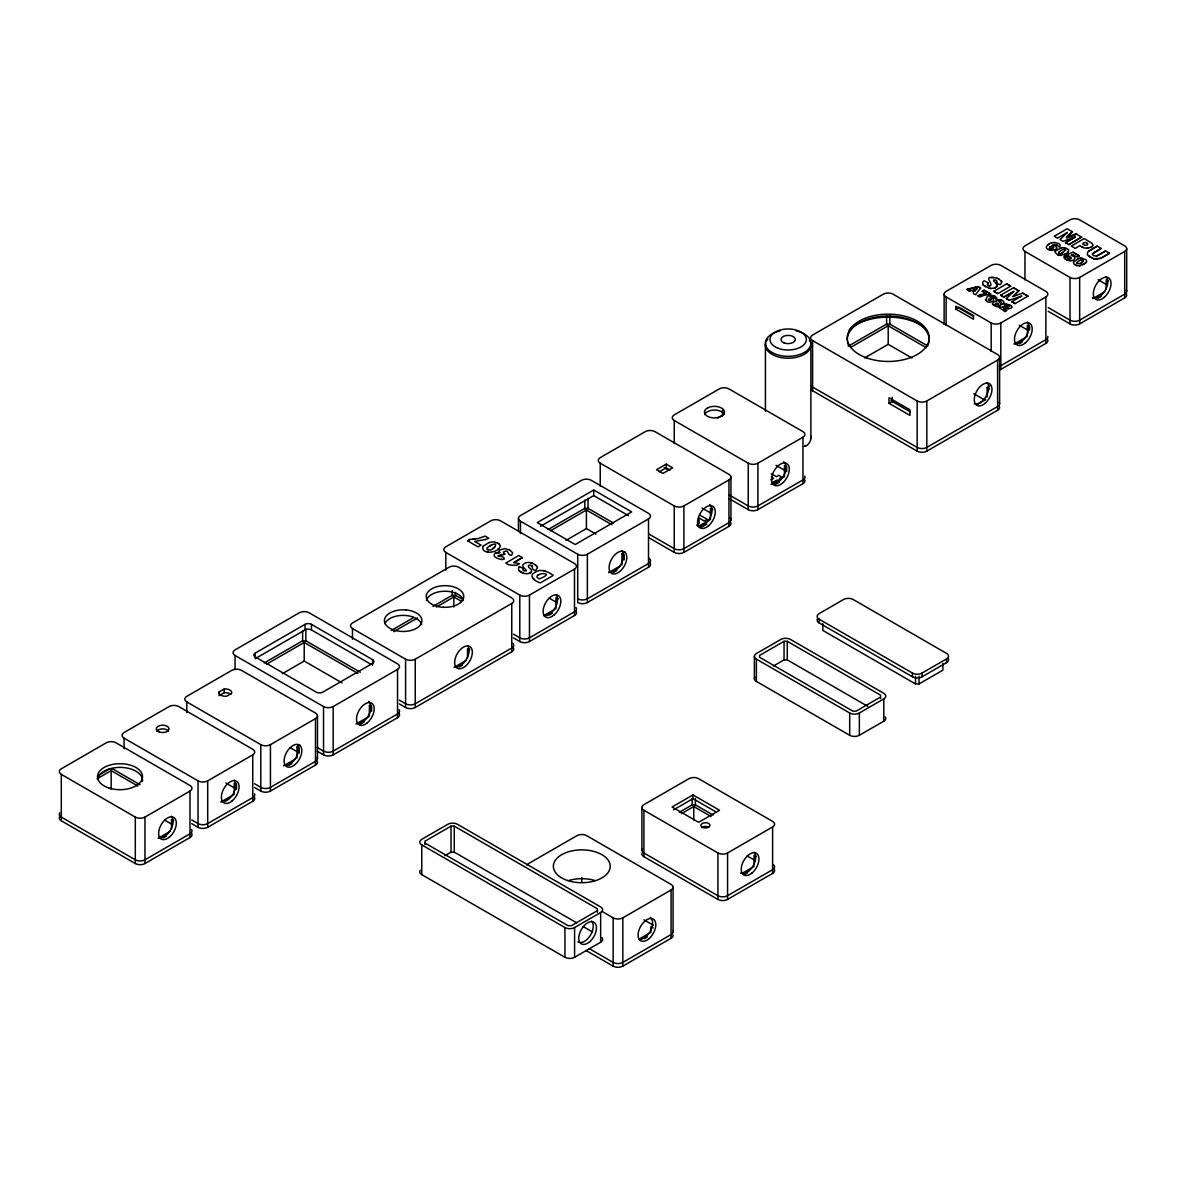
<?xml version="1.0" encoding="UTF-8"?>
<svg xmlns="http://www.w3.org/2000/svg" width="1186" height="1186" viewBox="0 0 1186 1186"><rect width="100%" height="100%" fill="white"/><g stroke="black" fill="none" stroke-linecap="round" stroke-linejoin="round"><path stroke-width="1.5" d="M994.891 301.689C994.209 301.704 1003.223 297.345 1004.112 302.771C1002.081 303.927 996.952 308.004 995.617 306.21M535.701 565.114L537.554 567.605L535.761 570.273C529.92 570.614 534.708 563.661 528.571 565.411C527.192 567.679 532.203 568.687 531.55 571.43C529.371 576.648 514.457 572.023 519.512 566.611L523.486 568.702L522.848 569.799L523.767 570.792L526.391 570.792M997.263 286.286L994.505 288.272L997.263 286.286L996.121 283.217M992.326 303.69L994.105 301.763M993.631 280.281L993.631 280.37M1092.869 245.532C1092.128 247.918 1083.5 249.949 1080.046 245.532L1075.272 248.393L1071.269 246.08L1084.137 238.564L1091.698 243.086L1092.958 244.924M989.213 285.796L988.353 285.411L990.073 286.034C994.372 283.869 980.57 274.366 997.13 278.265M499.143 550.66L499.098 551.89C502.004 553.313 492.961 552.987 496.178 552.898M999.531 307.367L1008.871 306.403M1056.83 245.191L1059.483 246.999C1063.412 241.707 1048.394 242.626 1051.567 242.937M1000.643 302.652L998.938 301.659L1001.488 302.03M503.368 553.18L503.946 553.654L503.442 552.053C509.372 548.243 506.63 555.582 511.64 555.359L512.589 552.735L509.817 550.067M1068.63 251.506C1065.947 255.939 1069.876 248.289 1068.423 249.638M1065.606 250.231L1062.078 252.914L1063.249 252.188M1076.562 262.788C1082.892 267.25 1087.206 253.745 1076.443 262.966M995.128 304.12C1006.395 302.371 987.449 307.307 997.93 303.231M1052.545 246.228L1049.654 246.999C1048.261 249.772 1055.347 248.363 1053.168 246.377L1053.168 246.377M987.656 283.424C988.857 282.09 986.085 285.189 988.353 285.515M991.14 299.85C988.991 302.563 986.233 296.96 991.348 299.569M1052.783 248.171L1053.657 247.237M1055.659 251.121C1052.19 250.78 1060.314 256.813 1058.09 254.931M980.6 288.168L977.901 286.701L966.827 289.503L977.901 286.597L980.6 288.168L975.589 294.647C970.652 293.535 976.3 291.519 971.082 290.422L969.362 291.059L971.082 290.422M483.251 545.99C479.604 554.781 499.098 553.729 500.284 545.901L499.247 544.122M1085.991 262.684L1085.101 263.44L1086.761 261.409L1085.887 259.512L1079.853 257.985L1073.33 262.047L1073.997 264.093L1077.155 265.679L1076.087 265.323M1068.897 256.295L1066.94 254.679L1068.897 256.295C1076.162 259.26 1064.539 259.171 1064.628 255.613C1062.508 256.458 1065.651 259.719 1064.568 258.548M486.942 547.843C490.767 556.338 504.094 536.561 487.565 547.383M975.129 290.852L973.365 289.74L975.129 290.852L977.131 288.672M994.001 297.849L996.21 299.361C998.686 298.057 993.142 295.255 995.158 296.5M1050.322 243.323C1035.927 251.462 1065.769 252.158 1054.176 245.398M1066.57 237.452C1095.063 225.607 1051.508 247.637 1072.381 231.759L1067.148 228.75L1054.28 236.266L1057.527 238.149L1067.356 232.486M1066.57 237.541L1072.381 231.863M1015.112 303.616L1011.851 301.644L1015.112 303.616L1027.98 296.1L1022.762 293.075L1012.918 296.544L1018.744 290.763L1013.511 287.738L1000.643 295.27L1003.89 297.152L1013.704 291.474L1003.89 297.049L1000.643 295.166M1012.918 296.544L1018.744 290.763M1067.356 232.382L1060.032 239.602L1062.982 241.292L1075.317 236.992L1065.502 242.745L1075.317 236.992M1021.68 296.07L1009.345 300.295L1006.395 298.59L1013.704 291.385M1101.824 257.718L1109.488 253.285L1105.515 250.898C1102.372 252.618 1095.152 259.2 1092.217 254.175L1101.127 248.452L1097.154 246.065L1087.681 252.055L1087.295 254.827L1093.759 258.83L1092.173 258.177M518.771 567.308L519.512 566.671M483.251 546.049L489.225 542.476M1065.591 249.979C1063.798 247.385 1054.858 253.997 1060.462 253.507M1059.291 251.699L1058.594 253.137M988.279 282.95L984.261 280.8C981.371 281.097 983.728 286.478 982.69 284.329M537.673 577.849L539.333 578.916C557.39 571.756 534.278 572.453 537.199 577.463M497.809 549.237L498.921 548.436M1056.252 250.513L1061.855 247.592L1060.699 248.007M1049.654 247.088L1051.819 246.169M499.573 550.141L504.702 548.54L509.817 550.126M495.274 553.239C488.958 558.502 510.929 562.342 502.315 556.56C489.24 555.849 509.847 554.603 503.946 553.595M529.104 573.401L530.868 572.467M1054.369 250.053L1056.014 249.179M1049.032 244.079L1047.549 244.998M1091.12 247.237L1091.935 246.688M534.945 572.319C527.429 575.877 535.761 581.822 540.386 582.889L553.269 575.403C548.095 571.563 540.935 568.198 534.945 572.364M1066.021 253.76L1064.746 254.427L1067.103 252.959M1080.372 265.664L1079.275 265.842L1085.101 263.336M492.916 548.11L494.873 546.85M1081.232 262.566L1082.759 261.691M538.118 575.195L539.007 574.632M255.153 657.326L255.153 653.145L305.024 624.355A4.551 2.624 0 0 1 311.458 624.355L372.597 659.653L372.597 665.227M255.153 658.719L305.024 629.929A4.551 2.624 0 0 1 311.458 629.929L371.025 664.323M469.997 539.467L467.58 540.86L469.997 539.408L477.75 538.696L485.148 536.087L488.721 538.207L485.282 539.556M264.226 662.959L302.489 640.87L305.973 640.87L360.307 672.24M266.583 664.204L304.224 642.471L357.935 673.47M219.128 691.942L224.213 689.007A6.375 3.677 0 0 1 231.655 693.306L226.585 696.241A6.375 3.677 0 0 1 219.128 691.942L219.128 695.663L224.213 692.728A6.375 3.677 0 0 1 230.796 694.388M98.319 775.466L109.423 769.047L112.907 769.047L140.052 784.717M717.604 417.917L722.378 415.174M593.726 490.011L537.258 522.611L575.225 544.522L631.693 511.922L593.726 490.011L593.726 495.585L540.386 526.362M97.208 778.713L111.173 770.648L137.932 786.096M848.183 346.253L886.476 324.149L889.96 324.149L926.74 345.393M282.268 673.722L304.224 661.047L342.131 682.928M850.481 347.528L888.21 325.75L926.222 347.691M548.021 529.579L584.668 508.423L588.152 508.423L613.34 522.967M550.378 530.824L586.403 510.024L611.857 524.716M666.206 464.141L656.54 469.715L662.989 473.422L672.64 467.847L666.206 464.141L666.206 467.847L659.297 471.835M391.336 630.448L413.721 617.521M432.905 606.446L452.103 595.357L455.587 595.357L463.533 599.953M864.624 357.935L888.21 344.325L911.975 358.039M982.201 291.267L984.098 290.185L990.621 293.95L984.098 290.274L982.201 291.371L986.174 293.654L977.412 295.699L979.636 296.989L984.261 295.27M393.722 631.664L417.457 617.965M436.433 607.01L453.838 596.958L461.636 601.465M513.864 562.564L522.433 557.613L513.864 562.624L519.483 563.706L516.562 565.411L508.69 564.847L505.725 563.083L518.816 555.522L522.433 557.672M955.783 309.027L973.469 319.242L973.469 316.454L955.783 306.24L955.783 309.027L959 307.174M1068.749 244.627L1081.617 237.096L1068.749 244.627L1065.502 242.656M993.838 291.341L1006.706 283.825L1010.694 286.123L997.826 293.639L993.838 291.341L997.826 293.639M990.621 293.95L984.261 295.358M566.033 540.356L586.403 528.6L595.95 534.1M1067.341 260.223C1064.302 259.23 1073.582 262.254 1074.546 258.904C1076.992 256.354 1068.512 255.464 1072.885 254.605L1077.199 257.184L1079.334 255.85L1072.974 252.173L1066.94 254.782M1097.154 246.169L1088.555 251.136M1093.27 252.9L1101.127 248.452M1011.851 301.748L1021.68 295.981M1105.515 250.987L1096.576 255.983M998.908 307.456L1005.046 311.651L1006.855 310.51C996.462 306.789 1015.409 310.376 1011.495 306.151M520.446 521.173L577.715 554.233A6.819 3.943 0 0 0 587.366 554.233L648.505 518.934A6.819 3.943 0 0 0 648.505 513.36L591.236 480.3A6.819 3.943 0 0 0 581.585 480.3L520.446 515.599A6.819 3.943 0 0 0 520.446 521.173L520.446 533.656M235.05 655.473L323.526 706.559A6.819 3.943 0 0 0 333.177 706.559L397.532 669.408A6.819 3.943 0 0 0 397.532 663.834L309.057 612.747A6.819 3.943 0 0 0 299.391 612.747L235.05 649.898A6.819 3.943 0 0 0 235.05 655.473L235.05 669.734M352.494 628.536L405.582 659.194A6.819 3.943 0 0 0 415.233 659.194L511.759 603.466A6.819 3.943 0 0 0 511.759 597.892L458.671 567.234A6.819 3.943 0 0 0 449.02 567.234L352.494 622.961A6.819 3.943 0 0 0 352.494 628.536L352.494 639.239M61.301 774.369L135.308 817.095A6.819 3.943 0 0 0 144.959 817.095L189.997 791.077A6.819 3.943 0 0 0 189.997 785.503L115.991 742.777A6.819 3.943 0 0 0 106.34 742.777L61.301 768.795A6.819 3.943 0 0 0 61.301 774.369L61.301 820.801L135.308 863.527A6.819 3.943 0 0 0 144.959 863.527L189.997 837.524A6.819 3.943 0 0 0 191.48 833.224M124.041 738.137L198.047 780.862A6.819 3.943 0 0 0 207.698 780.862L252.737 754.859A6.819 3.943 0 0 0 252.737 749.285L178.745 706.559A6.819 3.943 0 0 0 169.094 706.559L124.041 732.563A6.819 3.943 0 0 0 124.041 738.137L124.041 748.826M186.78 701.919L260.787 744.645A6.819 3.943 0 0 0 270.438 744.645L315.491 718.627A6.819 3.943 0 0 0 315.491 713.068L241.484 670.342A6.819 3.943 0 0 0 231.833 670.342L186.78 696.345A6.819 3.943 0 0 0 186.78 701.919L186.78 712.593M445.803 552.38L519.794 595.105A6.819 3.943 0 0 0 529.46 595.105L574.498 569.087A6.819 3.943 0 0 0 574.498 563.528L500.492 520.802A6.819 3.943 0 0 0 490.841 520.802L445.803 546.805A6.819 3.943 0 0 0 445.803 552.38L445.803 570.184M600.235 463.207L674.241 505.933A6.819 3.943 0 0 0 683.892 505.933L728.945 479.93A6.819 3.943 0 0 0 728.945 474.356L654.939 431.63A6.819 3.943 0 0 0 645.288 431.63L600.235 457.633A6.819 3.943 0 0 0 600.235 463.207L600.235 486.349M674.241 420.481L748.247 463.207A6.819 3.943 0 0 0 757.898 463.207L802.952 437.204A6.819 3.943 0 0 0 802.952 431.63L728.945 388.904A6.819 3.943 0 0 0 719.294 388.904L674.241 414.907A6.819 3.943 0 0 0 674.241 420.481L674.241 443.623M946.132 296.945L991.17 322.963A6.819 3.943 0 0 0 1000.821 322.963L1045.874 296.945A6.819 3.943 0 0 0 1045.874 291.371L1000.821 265.368A6.819 3.943 0 0 0 991.17 265.368L946.132 291.371A6.819 3.943 0 0 0 946.132 296.945L946.132 325.438M1024.956 251.432L1070.009 277.45A6.819 3.943 0 0 0 1079.66 277.45L1124.699 251.432A6.819 3.943 0 0 0 1124.699 245.858L1079.66 219.855A6.819 3.943 0 0 0 1070.009 219.855L1024.956 245.858A6.819 3.943 0 0 0 1024.956 251.432L1024.956 279.926M621.953 564.921L621.953 553.773L625.052 551.979M889.011 403.299L909.929 415.367L909.929 409.793L889.011 397.725L889.011 403.299L892.228 401.446L910.151 411.794M296.989 758.106L296.989 746.958L299.999 745.223M608.596 572.63L620.471 565.766M770.93 479.9L773.628 478.329L771.345 477.009M613.814 572.215L616.779 570.496M771.997 482.88L776.756 480.137L778.372 481.071M158.138 838.28L170.013 831.416M220.878 802.047L234.25 794.338M283.617 765.83L295.507 758.966M356.008 724.023L369.38 716.314L369.38 705.166L371.633 706.471L371.633 711.244M454.149 667.377L466.024 660.513M544.122 615.43L555.997 608.566L555.997 597.418L558.25 598.722M698.554 526.258L710.444 519.409L710.444 508.26L712.697 509.55M771.078 484.392L784.45 476.683L784.45 465.535L786.703 466.824L786.703 471.613M1014 344.148L1025.89 337.284M1092.84 298.635L1104.715 291.771M163.357 837.865L166.322 836.145M288.835 765.415L291.815 763.695M359.758 724.468L364.206 721.903M459.367 666.962L462.347 665.242M549.34 615.015L552.305 613.295M700.807 527.562L706.752 524.138M774.814 484.837L779.276 482.257M1019.234 343.732L1022.199 342.013M1098.058 298.22L1101.023 296.5M812.603 340.604L917.163 400.972A6.819 3.943 0 0 0 926.815 400.972L997.604 360.114A6.819 3.943 0 0 0 997.604 354.54L893.043 294.158A6.819 3.943 0 0 0 883.377 294.158L812.603 335.03A6.819 3.943 0 0 0 812.603 340.604L812.603 390.757L917.163 451.14A6.819 3.943 0 0 0 926.815 451.14L997.604 410.267A6.819 3.943 0 0 0 999.086 405.968M577.715 554.233L577.715 602.532A6.819 3.943 0 0 0 587.366 602.532L648.505 567.234A6.819 3.943 0 0 0 649.098 562.045M191.747 823.677L198.047 827.309A6.819 3.943 0 0 0 207.698 827.309L252.737 801.306A6.819 3.943 0 0 0 254.516 797.496M254.486 787.445L260.787 791.077A6.819 3.943 0 0 0 270.438 791.077L315.491 765.074A6.819 3.943 0 0 0 317.255 761.264M317.211 751.212L323.526 754.859A6.819 3.943 0 0 0 333.177 754.859L397.532 717.708A6.819 3.943 0 0 0 399.015 713.409M399.326 703.876L405.582 707.493A6.819 3.943 0 0 0 415.233 707.493L511.759 651.766A6.819 3.943 0 0 0 512.841 647.007M513.508 637.905L519.794 641.537A6.819 3.943 0 0 0 529.46 641.537L574.498 615.534A6.819 3.943 0 0 0 575.981 611.235M649.053 537.836L674.241 552.38A6.819 3.943 0 0 0 683.892 552.38L728.945 526.362A6.819 3.943 0 0 0 730.027 521.618M729.346 498.743L748.247 509.654A6.819 3.943 0 0 0 757.898 509.654L802.952 483.636A6.819 3.943 0 0 0 804.716 479.841M999.413 370.017A6.819 3.943 0 0 0 1000.821 369.395L1045.874 343.391A6.819 3.943 0 0 0 1047.638 339.581M1048.261 311.325L1070.009 323.882A6.819 3.943 0 0 0 1079.66 323.882L1124.699 297.879A6.819 3.943 0 0 0 1126.181 293.579M987.152 397.058L987.152 387.511L989.836 385.969M976.76 404.663L985.67 399.519M597.433 912.271L597.433 908.802L454.253 826.138L451.036 826.138L424.973 841.185L424.973 844.654M880.575 698.554L880.575 695.174L787.267 641.3L784.05 641.3L759.603 655.413L759.603 657.281L852.912 711.155L856.129 711.155L880.575 697.027M444.898 855.684L451.036 852.141L454.253 852.141L576.752 922.871M773.361 666.058L784.05 659.876L787.267 659.876L867.93 706.441M692.98 794.931L672.062 806.999L698.613 822.328L719.517 810.246L692.98 794.931L692.98 798.638L716.403 812.158M673.559 809.86L692.98 798.638M679.341 812.277L692.046 804.938L695.53 804.938L713.082 815.078M819.126 619.196L912.434 673.07A6.819 3.943 0 0 0 922.085 673.07L946.532 658.942A6.819 3.943 0 0 0 946.532 653.382L853.223 599.508A6.819 3.943 0 0 0 843.572 599.508L819.126 613.622A6.819 3.943 0 0 0 819.126 619.196L819.126 622.917L912.434 676.776A6.819 3.943 0 0 0 922.085 676.776L946.532 662.663A6.819 3.943 0 0 0 948.311 658.853M681.372 813.7L693.78 806.539L711.096 816.531M756.386 659.134L849.695 713.008A6.819 3.943 0 0 0 859.346 713.008L883.792 698.895A6.819 3.943 0 0 0 883.792 693.321L790.484 639.447A6.819 3.943 0 0 0 780.833 639.447L756.386 653.56A6.819 3.943 0 0 0 756.386 659.134L756.386 681.431L849.695 735.29A6.819 3.943 0 0 0 859.346 735.29L883.792 721.177A6.819 3.943 0 0 0 885.275 716.893M822.802 623.762L822.802 630.418L915.518 683.951L919.002 683.951L942.87 670.164L942.87 663.523M597.433 910.655L571.37 925.703L568.153 925.703L424.973 843.038M421.756 844.892L564.936 927.556A6.819 3.943 0 0 0 574.587 927.556L600.65 912.523A6.819 3.943 0 0 0 600.65 906.949L457.47 824.285A6.819 3.943 0 0 0 447.819 824.285L421.756 839.332A6.819 3.943 0 0 0 421.756 844.892L421.756 874.616L564.936 957.28A6.819 3.943 0 0 0 574.587 957.28L600.65 942.233A6.819 3.943 0 0 0 601.732 937.489M643.909 810.246L717.915 852.971A6.819 3.943 0 0 0 727.567 852.971L772.605 826.968A6.819 3.943 0 0 0 772.605 821.394L698.613 778.668A6.819 3.943 0 0 0 688.947 778.668L643.909 804.671A6.819 3.943 0 0 0 643.909 810.246L643.909 856.692L717.915 899.418A6.819 3.943 0 0 0 727.567 899.418L772.605 873.415A6.819 3.943 0 0 0 773.702 868.656M601.999 911.397L613.162 917.845A6.819 3.943 0 0 0 622.813 917.845L671.083 889.974A6.819 3.943 0 0 0 671.083 884.4L586.61 835.641A6.819 3.943 0 0 0 576.959 835.641L528.704 863.512A6.819 3.943 0 0 0 526.94 865.276M742.228 873.311L754.103 866.447M744.482 874.601L747.447 872.896M639.091 939.104L650.966 932.24L650.966 926.666L653.219 927.971M644.309 938.689L647.274 936.97M586.062 950.505L613.162 966.145A6.819 3.943 0 0 0 622.813 966.145L671.083 938.274A6.819 3.943 0 0 0 673.011 934.983M489.596 546.079L491.152 545.234M1082.729 264.819L1084.019 264.137M1093.759 258.726L1100.623 258.296L1109.488 253.285M997.041 306.551L999.931 305.988M1070.617 258.4L1068.971 258.919M993.764 297.286C985.788 298.946 993.438 295.21 993.69 300.799C983.624 306.818 983.668 291.949 994.328 296.1M1061.173 253.315L1062.078 252.826M696.612 525.25L699.369 523.041L698.747 517.852L704.336 521.069L707.241 519.394L699.577 514.961M1064.746 254.338L1059.172 255.198M1071.21 255.405L1072.885 254.694M1077.437 258.904L1078.682 258.4M1004.112 304.55C1006.395 303.586 1002.037 305.276 1006.173 306.032L1008.871 306.492M993.853 280.163L994.921 279.866C998.953 280.548 994.713 284.418 1000.51 284.507L1001.888 281.838L999.042 279.14M1099.318 258.756L1100.623 258.296M979.562 294.854L981.534 294.276M485.282 539.511L474.682 541.468L481.042 545.086L478.017 546.879L467.58 540.801M973.365 289.829L977.131 288.569M489.225 542.536L493.613 541.78L497.912 543.247M989.613 295.981L992.549 295.655M999.131 299.673L997.826 299.88M1005.135 304.268L1010.902 305.677M994.505 288.168L989.406 288.406L983.298 285.055M1082.433 259.704L1080.357 260.208M1061.855 247.696L1065.028 247.711L1067.889 249.223M986.174 293.654L983.654 293.802M1068.66 260.594L1071.284 260.594M472.517 539.393L474.919 539.185M1002.007 304.135L1000.599 304.016M1008.99 308.82L1007.685 308.864M537.347 566.834C534.189 562.698 526.258 560.415 522.774 564.892L522.982 566.671L526.436 570.525M497.245 552.676L498.446 552.646M993.764 277.465L990.918 277.687M1006.603 307.278L1007.522 307.263M1077.155 265.575L1079.275 265.753M1003.371 308.493L1004.394 308.612M993.142 297.078L991.555 297.271M1053.376 245.28L1052.456 245.146L1056.83 244.731M502.019 559.451L500.996 559.407M1081.973 257.999L1080.935 257.851M1005.165 307.189L1002.704 306.952M1049.936 248.378L1051.226 248.66M1048.335 249.386L1051.967 250.439M500.536 554.855L501.396 554.915M989.406 288.317L991.17 288.658M995.751 301.585L996.67 301.837M1063.99 247.607L1065.028 247.815M487.224 552.039L488.602 552.305M487.001 549.578L487.995 549.889M543.321 570.57L544.626 570.837M1001.117 300.088L999.887 299.806M530.631 562.772L532.425 563.335M1067.637 257.11L1064.628 255.613M997.13 278.176L999.042 279.229M1008.841 304.491L1009.923 305.024M520.98 571.948L522.907 572.912M1082.225 246.881L1083.411 247.4M992.549 304.165L994.891 305.914M1076.399 234.087L1081.617 237.2M1086.658 243.115L1085.516 242.374C1077.926 243.842 1088.644 247.34 1087.488 243.634L1086.658 243.026L1087.488 243.723M1072.974 252.277L1079.334 255.954M1108.45 281.067L1106.197 279.763L1106.197 289.325M1098.103 279.733L1107.413 285.114M1048.261 307.619L1070.009 320.176A6.819 3.943 0 0 0 1079.66 320.176L1124.699 294.158A6.819 3.943 0 0 0 1126.181 289.873M1006.706 283.914L1010.694 286.211M1013.511 287.827L1018.744 290.852M1022.762 293.179L1027.98 296.189M1006.395 298.501L1009.345 300.295M966.827 289.503L969.362 291.059M1019.263 325.246L1027.032 329.723M960.467 308.019L973.75 315.684M987.152 387.511L989.406 388.815M973.75 393.708L984.84 400.112M776.044 465.327L783.916 469.878M771.197 473.718L776.415 476.728L778.817 475.349L781.93 477.143L779.528 478.536L781.144 479.47M729.346 495.022L748.247 505.933A6.819 3.943 0 0 0 757.898 505.933L802.952 479.93A6.819 3.943 0 0 0 804.716 476.12M666.206 467.847L670.06 470.086M664.279 467.669L668.993 470.397M702.053 508.053L711.496 513.508M593.726 495.585L628.521 515.673M649.053 534.115L674.241 548.658A6.819 3.943 0 0 0 683.892 548.658L728.945 522.655A6.819 3.943 0 0 0 730.027 517.897M621.953 553.773L624.207 555.063L624.207 559.851M549.177 598.129L557.049 602.666M513.508 634.184L519.794 637.831A6.819 3.943 0 0 0 529.46 637.831L574.498 611.813A6.819 3.943 0 0 0 575.981 607.529M469.775 649.809L467.521 648.505L467.521 658.067M756.357 856.603L754.103 855.299L754.103 864.846M747.284 856.01L755.156 860.547M399.326 700.17L405.582 703.772A6.819 3.943 0 0 0 415.233 703.772L511.759 648.045A6.819 3.943 0 0 0 512.841 643.286M643.924 919.817L653.486 925.332M317.211 747.491L323.526 751.138A6.819 3.943 0 0 0 333.177 751.138L397.532 713.987A6.819 3.943 0 0 0 399.015 709.702M296.989 746.958L299.243 748.262L299.243 753.036M290.17 747.669L296.456 751.301M583.112 926.548L592.659 932.048M589.249 948.622L613.162 962.424A6.819 3.943 0 0 0 622.813 962.424L671.083 934.568A6.819 3.943 0 0 0 673.011 931.262M254.486 783.724L260.787 787.371A6.819 3.943 0 0 0 270.438 787.371L315.491 761.353A6.819 3.943 0 0 0 317.255 757.558M225.844 782.982L235.288 788.438M191.747 819.956L198.047 823.588A6.819 3.943 0 0 0 207.698 823.588L252.737 797.585A6.819 3.943 0 0 0 254.516 793.775M173.749 820.712L171.496 819.407L171.496 828.97M164.676 820.119L172.548 824.655M1065.176 258.963L1066.021 259.601M984.336 285.915L985.774 286.834M1088.629 256.117L1090.557 257.377M993.142 304.861L994.194 305.469M533.018 578.442L534.486 579.435M497.912 543.203L499.247 544.181M986.915 301.348L985.403 299.999M1083.174 260.031L1083.5 260.979M519.038 570.555L519.883 571.178M996.121 283.321L993.824 280.978M532.484 566.359L531.669 565.663M1000.999 280.622L1001.577 281.201M499.098 551.89L499.81 552.735M1126.7 248.645L1126.7 291.371M1124.699 251.432L1124.699 297.879M1097.91 259.037L1095.004 259.052M1088.007 248.274L1086.895 248.319M1079.66 277.45L1079.66 323.882M1070.009 277.45L1070.009 323.882M1061.292 255.464L1060.24 255.464M1055.095 242.463L1053.969 242.418M1045.874 296.945L1045.874 343.391M1029.626 329.767L1029.626 326.58L1027.372 325.275L1027.372 336.424M1006.958 303.942L1006.069 303.972M1000.821 322.963L1000.821 369.395M999.605 357.327L999.605 403.759M997.604 360.114L997.604 410.267M991.17 322.963L991.17 351.441M946.532 658.942L946.532 662.663M944.13 294.158L944.13 324.43M926.815 400.972L926.815 451.14M922.085 673.07L922.085 676.776M919.002 676.213L919.002 683.951M917.163 400.972L917.163 451.14M915.518 676.213L915.518 683.951M912.434 673.07L912.434 676.776M892.228 397.266L892.228 401.446M889.826 315.802L889.826 324.697M888.21 325.75L888.21 344.325M886.609 315.802L886.609 324.697M883.792 698.895L883.792 721.177M859.346 713.008L859.346 735.29M849.695 713.008L849.695 735.29M810.868 344.385L810.868 438.642M802.952 437.204L802.952 483.636M787.267 641.3L787.267 659.876M784.05 641.3L784.05 659.876M772.605 826.968L772.605 873.415M765.43 344.385L765.43 411.32M757.898 463.207L757.898 509.654M754.385 656.347L754.385 678.644M748.247 463.207L748.247 509.654M730.947 477.143L730.947 519.868M728.945 479.93L728.945 526.362M727.567 852.971L727.567 899.418M722.511 410.43L722.511 415.752M717.915 852.971L717.915 899.418M695.396 798.43L695.396 805.516M693.78 806.539L693.78 820.045M692.179 798.43L692.179 805.516M683.892 505.933L683.892 552.38M674.241 505.933L674.241 552.38M673.07 887.187L673.07 931.781M671.083 889.974L671.083 938.274M648.505 518.934L648.505 567.234M641.908 807.458L641.908 850.184M622.813 917.845L622.813 966.145M613.162 917.845L613.162 966.145M600.65 912.523L600.65 942.233M588.019 498.372L588.019 509.002M587.366 554.233L587.366 602.532M586.403 510.024L586.403 528.6M584.802 500.136L584.802 509.002M581.792 877.447L581.792 882.31M574.498 569.087L574.498 615.534M574.587 927.556L574.587 957.28M564.936 927.556L564.936 957.28M529.46 595.105L529.46 641.537M519.794 595.105L519.794 641.537M518.445 518.386L518.445 530.868M511.759 603.466L511.759 651.766M455.454 592.392L455.454 595.95M454.253 826.138L454.253 852.141M453.838 596.958L453.838 607.099M452.237 590.628L452.237 595.95M451.036 826.138L451.036 852.141M415.233 659.194L415.233 707.493M405.582 659.194L405.582 707.493M397.532 669.408L397.532 717.708M333.177 706.559L333.177 754.859M323.526 706.559L323.526 754.859M317.492 715.84L317.492 758.58M315.491 718.627L315.491 765.074M311.458 624.355L311.458 629.929M305.84 629.04L305.84 641.463M305.024 624.355L305.024 629.929M304.224 642.471L304.224 661.047M302.623 630.819L302.623 641.463M270.438 744.645L270.438 791.077M260.787 744.645L260.787 791.077M252.737 754.859L252.737 801.306M236.488 789.268L236.488 784.48L234.25 783.19L234.25 792.737M224.213 689.007L224.213 692.728M207.698 780.862L207.698 827.309M198.047 780.862L198.047 827.309M189.997 791.077L189.997 837.524M144.959 817.095L144.959 863.527M135.308 817.095L135.308 863.527M111.173 770.648L111.173 789.224M297.493 744.526A12.512 7.22 -60 0 1 295.388 758.551A12.512 7.22 -60 0 1 284.106 765.059M577.715 598.811A6.819 3.943 0 0 0 587.366 598.811L648.505 563.528A6.819 3.943 0 0 0 649.098 558.339M621.879 550.6A12.512 7.22 -60 0 1 620.782 564.684A12.512 7.22 -60 0 1 609.085 571.86M650.18 917.341A12.512 7.22 -60 0 1 650.551 930.639A12.512 7.22 -60 0 1 638.987 939.431M568.88 880.457A28.434 16.426 0 0 1 594.705 880.457M421.756 874.616A6.819 3.943 0 0 1 420.274 870.331M591.562 921.048A12.512 7.22 -60 0 1 590.85 934.449A12.512 7.22 -60 0 1 579.658 942.544M578.768 942.321A12.512 7.22 -60 0 1 577.953 941.906M819.126 622.917A6.819 3.943 0 0 1 817.643 618.618M156.641 731.347A6.375 3.677 0 0 1 162.408 728.886A6.375 3.677 0 0 1 168.486 731.095M234.161 780.017A12.512 7.22 -60 0 1 233.064 794.101A12.512 7.22 -60 0 1 221.367 801.276M811.12 385.761A6.819 3.943 0 0 0 812.603 387.051L917.163 447.418A6.819 3.943 0 0 0 926.815 447.418L997.604 406.546A6.819 3.943 0 0 0 999.086 402.262M987.063 382.485A12.512 7.22 -60 0 1 985.966 396.569A12.512 7.22 -60 0 1 974.269 403.744M849.28 329.797A45.498 26.27 0 0 1 924.161 327.277M847.278 340.412A40.947 23.646 0 0 1 890.79 316.084A40.947 23.646 0 0 1 928.653 343.377M928.178 344.829A40.947 23.646 0 0 1 927.541 346.268M848.242 344.829A40.947 23.646 0 0 1 847.441 341.894M1047.816 336.379A6.819 3.943 0 0 1 1045.874 339.67L1000.821 365.688A6.819 3.943 0 0 1 999.413 366.311M1106.123 276.59A12.512 7.22 -60 0 1 1104.596 291.356A12.512 7.22 -60 0 1 1092.514 297.449M642.145 849.176A6.819 3.943 0 0 0 643.909 852.971L717.915 895.697A6.819 3.943 0 0 0 727.567 895.697L772.605 869.694A6.819 3.943 0 0 0 773.702 864.935M754.029 852.126A12.512 7.22 -60 0 1 753.318 865.528A12.512 7.22 -60 0 1 742.125 873.622M741.235 873.4A12.512 7.22 -60 0 1 740.42 872.985M701.712 827.546A4.551 2.624 0 0 1 708.665 827.205M812.603 390.757A6.819 3.943 0 0 1 811.12 389.482M890.982 400.571A4.551 2.624 0 0 1 892.717 402.306M556.516 594.987A12.512 7.22 -60 0 1 554.811 608.344A12.512 7.22 -60 0 1 544.018 615.756M783.649 461.784A12.512 7.22 -60 0 1 783.649 475.764A12.512 7.22 -60 0 1 771.567 483.621M704.692 414.581A10.007 5.782 0 0 1 706.96 412.016L707.849 411.498A10.007 5.782 0 0 1 724.083 414.225M643.909 856.692A6.819 3.943 0 0 1 642.145 852.882M59.819 812.795A6.819 3.943 0 0 0 61.301 817.095L135.308 859.82A6.819 3.943 0 0 0 144.959 859.82L189.997 833.802A6.819 3.943 0 0 0 191.48 829.518M97.563 779.38A22.519 13.002 0 0 1 121.787 767.431A22.519 13.002 0 0 1 142.468 781.426M171.421 816.235A12.512 7.22 -60 0 1 170.324 830.333A12.512 7.22 -60 0 1 158.627 837.509M805.146 445.432A18.205 10.511 0 0 1 804.375 446.44M810.616 435.899A22.756 13.135 0 0 1 805.828 446.218M810.616 343.006A22.756 13.135 0 0 1 788.156 358.202A22.756 13.135 0 0 1 765.682 343.006M766.171 341.672A22.756 13.135 0 0 1 767.876 339.107M809.386 340.352A22.756 13.135 0 0 1 810.127 341.672M468.025 646.073A12.512 7.22 -60 0 1 465.92 660.083A12.512 7.22 -60 0 1 454.638 666.606M384.916 623.688A18.768 10.837 0 0 1 404.634 615.415L406.101 615.519A18.768 10.837 0 0 1 421.697 624.518M426.456 600.368A18.768 10.837 0 0 1 444.261 591.236A18.768 10.837 0 0 1 463.237 599.538M368.594 701.415A12.512 7.22 -60 0 1 368.594 715.395A12.512 7.22 -60 0 1 356.497 723.267M255.153 653.145A4.551 2.624 0 0 0 255.153 656.866L316.291 692.164A4.551 2.624 0 0 0 322.725 692.164L372.597 663.374A4.551 2.624 0 0 0 372.597 659.653M796.31 330.938A22.756 13.135 0 0 1 806.317 351.115A22.756 13.135 0 0 1 769.981 351.115A22.756 13.135 0 0 1 780.003 330.938M756.386 681.431A6.819 3.943 0 0 1 754.904 677.132M1027.284 322.103A12.512 7.22 -60 0 1 1026.187 336.201A12.512 7.22 -60 0 1 1014.49 343.377M709.658 504.51A12.512 7.22 -60 0 1 709.658 518.49A12.512 7.22 -60 0 1 697.561 526.347M61.301 820.801A6.819 3.943 0 0 1 59.819 816.517M707.849 407.791L706.96 408.295A10.007 5.782 0 0 0 712.074 417.739A10.007 5.782 0 0 0 724.186 410.741A10.007 5.782 0 0 0 707.849 407.791M443.52 607.291L442.052 607.202A18.768 10.837 0 0 1 426.456 598.189L426.278 597.344A18.768 10.837 0 0 1 444.498 585.662A18.768 10.837 0 0 1 463.756 596.78A18.768 10.837 0 0 1 443.52 607.291M406.101 609.945L404.634 609.841A18.768 10.837 0 0 0 384.397 620.352A18.768 10.837 0 0 0 403.655 631.471A18.768 10.837 0 0 0 421.875 619.789L421.697 618.944A18.768 10.837 0 0 0 406.101 609.945M294.988 764.57A12.512 7.22 -60 0 0 299.421 745.075A12.512 7.22 -60 0 0 284.492 757.721A12.512 7.22 -60 0 0 294.988 764.57M619.952 571.37A12.512 7.22 -60 0 0 624.385 551.875A12.512 7.22 -60 0 0 609.471 564.536A12.512 7.22 -60 0 0 619.952 571.37M648.964 938.704A12.512 7.22 -60 0 0 653.397 919.194A12.512 7.22 -60 0 0 638.468 931.855A12.512 7.22 -60 0 0 648.964 938.704M567.575 880.516A28.434 16.426 0 0 0 610.227 866.299A28.434 16.426 0 0 0 567.575 852.067A28.434 16.426 0 0 0 567.575 880.516M589.635 941.817A12.512 7.22 -60 0 0 594.067 922.323A12.512 7.22 -60 0 0 579.153 934.983A12.512 7.22 -60 0 0 589.635 941.817M159.265 731.97A6.375 3.677 0 0 0 169.02 728.99A6.375 3.677 0 0 0 159.68 725.595A6.375 3.677 0 0 0 159.265 731.97M232.248 800.787A12.512 7.22 -60 0 0 236.666 781.292A12.512 7.22 -60 0 0 221.752 793.953A12.512 7.22 -60 0 0 232.248 800.787M985.151 403.255A12.512 7.22 -60 0 0 989.584 383.76A12.512 7.22 -60 0 0 974.655 396.42A12.512 7.22 -60 0 0 985.151 403.255M866.625 357.905A40.947 23.646 0 0 0 929.142 338.559A40.947 23.646 0 0 0 868.864 316.973A40.947 23.646 0 0 0 866.625 357.905M1104.196 297.375A12.512 7.22 -60 0 0 1108.628 277.88A12.512 7.22 -60 0 0 1093.714 290.526A12.512 7.22 -60 0 0 1104.196 297.375M752.102 872.911A12.512 7.22 -60 0 0 756.535 853.401A12.512 7.22 -60 0 0 741.621 866.062A12.512 7.22 -60 0 0 752.102 872.911M702.838 827.502A4.551 2.624 0 0 0 709.984 825.575A4.551 2.624 0 0 0 703.52 822.965A4.551 2.624 0 0 0 702.838 827.502M553.995 615.03A12.512 7.22 -60 0 0 558.428 595.535A12.512 7.22 -60 0 0 543.499 608.181A12.512 7.22 -60 0 0 553.995 615.03M782.449 483.132A12.512 7.22 -60 0 0 786.867 463.637A12.512 7.22 -60 0 0 771.953 476.298A12.512 7.22 -60 0 0 782.449 483.132M108.756 787.949A22.519 13.002 0 0 0 142.542 776.682A22.519 13.002 0 0 0 108.756 765.43A22.519 13.002 0 0 0 108.756 787.949M169.494 837.019A12.512 7.22 -60 0 0 173.927 817.51A12.512 7.22 -60 0 0 159.013 830.17A12.512 7.22 -60 0 0 169.494 837.019M465.52 666.117A12.512 7.22 -60 0 0 469.938 646.607A12.512 7.22 -60 0 0 455.024 659.268A12.512 7.22 -60 0 0 465.52 666.117M367.378 722.763A12.512 7.22 -60 0 0 371.811 703.268A12.512 7.22 -60 0 0 356.882 715.929A12.512 7.22 -60 0 0 367.378 722.763M778.238 348.299A18.205 10.511 0 0 0 806.332 340.041A18.205 10.511 0 0 0 779.884 330.123A18.205 10.511 0 0 0 778.238 348.299M783.842 342.798A7.16 4.136 0 0 0 795.257 339.997A7.16 4.136 0 0 0 785.354 335.682A7.16 4.136 0 0 0 783.842 342.798M1025.371 342.887A12.512 7.22 -60 0 0 1029.804 323.378A12.512 7.22 -60 0 0 1014.875 336.038A12.512 7.22 -60 0 0 1025.371 342.887M708.442 525.858A12.512 7.22 -60 0 0 712.875 506.363A12.512 7.22 -60 0 0 697.946 519.023A12.512 7.22 -60 0 0 708.442 525.858"/></g></svg>
